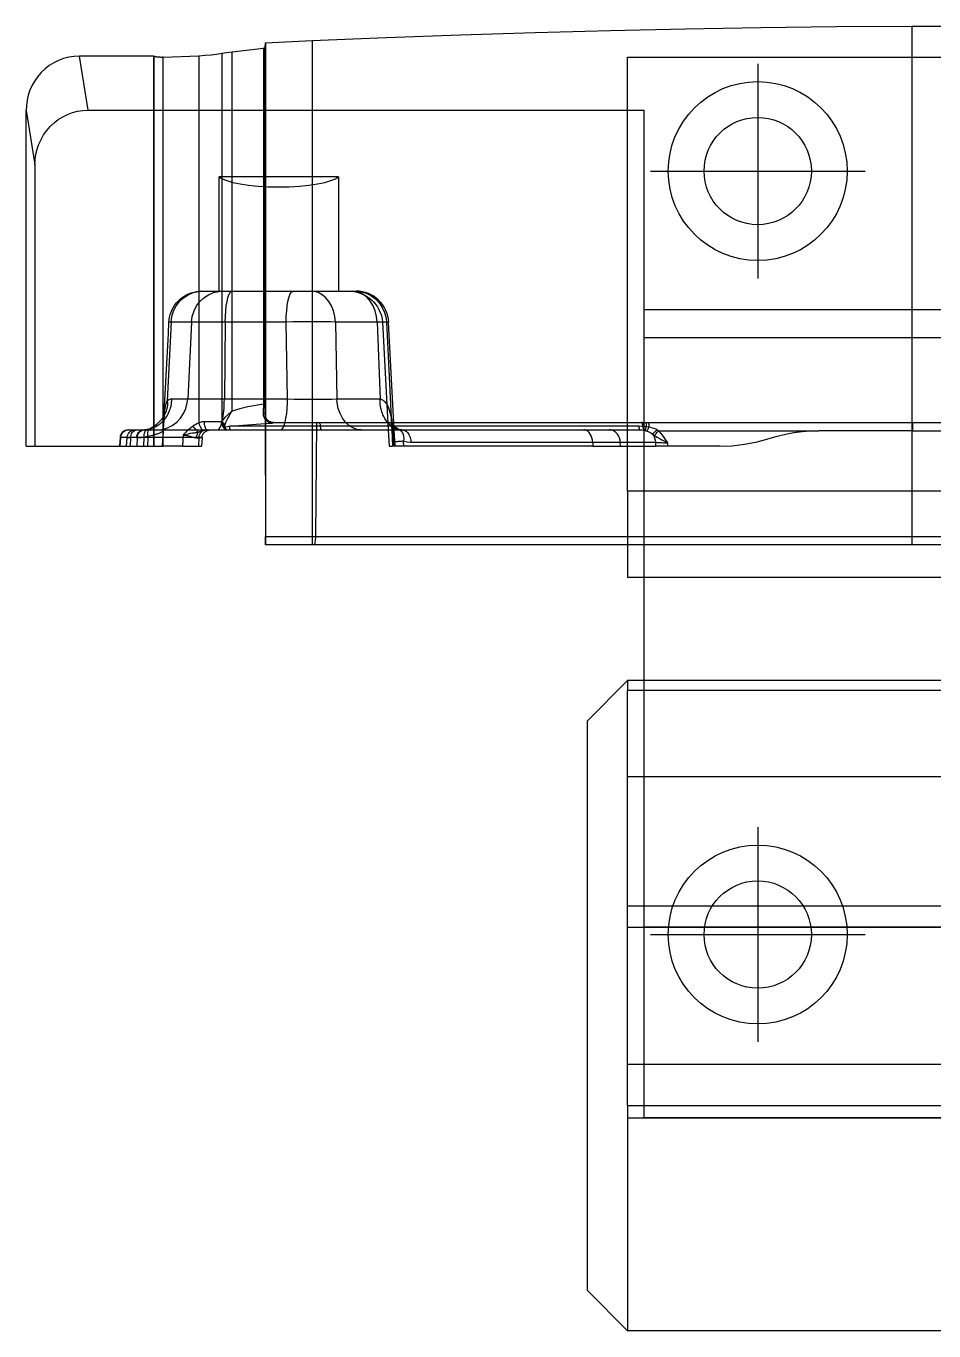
# Model space of a CAD drawing. Header units: millimetres. Extents: x 632 to 3922, y 1402 to 2001.
# Drawn here: x 3139.19 to 3167.1, y 1785.53 to 1825.65 of the extents above; entities that cross this region are included whole.
import ezdxf
from ezdxf.lldxf.tags import DXFTag

# ---------------------------------------------------------------- set-up
doc = ezdxf.new("R2010")
doc.units = ezdxf.units.MM
for name, color, linetype in [('7', 7, 'Continuous'), ('8', 8, 'Continuous'), ('CE', 1, 'CENTER'), ('H1', 2, 'HIDDEN')]:
    doc.layers.add(name, color=color, linetype=linetype)
tags = doc.linetypes.add('CENTER', pattern=[2, 1.25, -0.25, 0.25, -0.25]).pattern_tags.tags
tags[10:11] = [DXFTag(74, 4), DXFTag(75, 0), DXFTag(340, '0'), DXFTag(46, 1.0), DXFTag(50, 0.0), DXFTag(44, 0.0), DXFTag(45, 0.0)]
tags[8:9] = [DXFTag(74, 4), DXFTag(75, 0), DXFTag(340, '0'), DXFTag(46, 1.0), DXFTag(50, 0.0), DXFTag(44, 0.0), DXFTag(45, 0.0)]
tags[6:7] = [DXFTag(74, 4), DXFTag(75, 0), DXFTag(340, '0'), DXFTag(46, 1.0), DXFTag(50, 0.0), DXFTag(44, 0.0), DXFTag(45, 0.0)]
tags[4:5] = [DXFTag(74, 4), DXFTag(75, 0), DXFTag(340, '0'), DXFTag(46, 1.0), DXFTag(50, 0.0), DXFTag(44, 0.0), DXFTag(45, 0.0)]
tags = doc.linetypes.add('HIDDEN', pattern=[0.375, 0.25, -0.125]).pattern_tags.tags
tags[6:7] = [DXFTag(74, 4), DXFTag(75, 0), DXFTag(340, '0'), DXFTag(46, 1.0), DXFTag(50, 0.0), DXFTag(44, 0.0), DXFTag(45, 0.0)]
tags[4:5] = [DXFTag(74, 4), DXFTag(75, 0), DXFTag(340, '0'), DXFTag(46, 1.0), DXFTag(50, 0.0), DXFTag(44, 0.0), DXFTag(45, 0.0)]

msp = doc.modelspace()

# ---------------------------------------------------------------- linework, layer by layer
at = {"layer": '7'}
for p, q in [((3146.54, 1824.99), (3146.552, 1825.139)), ((3146.552, 1825.139), (3147.984, 1825.204)), ((3146.552, 1825.139), (3146.552, 1809.696)), ((3143.104, 1824.729), (3140.824, 1824.729)), ((3143.104, 1824.729), (3143.104, 1812.734)), ((3143.104, 1824.729), (3143.11, 1824.725)), ((3143.398, 1824.691), (3144.5, 1824.741)), ((3145.52, 1824.865), (3146.486, 1824.972)), ((3139.185, 1812.734), (3139.185, 1823.054)), ((3146.539, 1813.712), (3146.543, 1809.96)), ((3144.75, 1813.236), (3145.362, 1813.236)), ((3145.481, 1813.236), (3146.54, 1813.236)), ((3139.185, 1812.734), (3143.104, 1812.734)), ((3143.11, 1812.734), (3143.398, 1812.734)), ((3143.997, 1812.734), (3143.398, 1812.734)), ((3143.997, 1812.734), (3144.582, 1812.734)), ((3144.596, 1812.996), (3144.582, 1812.734)), ((3146.547, 1809.696), (3146.552, 1809.696)), ((3147.984, 1809.696), (3146.552, 1809.696)), ((3166.427, 1809.696), (3147.984, 1809.696)), ((3157.685, 1809.696), (3157.685, 1808.696)), ((3158.185, 1809.696), (3158.185, 1805.219)), ((3188.129, 1809.696), (3166.427, 1809.696)), ((3158.185, 1808.696), (3157.685, 1808.696)), ((3157.685, 1805.53), (3156.435, 1804.28)), ((3158.185, 1805.53), (3157.685, 1805.53)), ((3157.685, 1805.53), (3157.685, 1805.219)), ((3157.685, 1793.718), (3157.685, 1805.219)), ((3158.185, 1805.219), (3157.685, 1805.219)), ((3184.185, 1805.219), (3158.185, 1805.219)), ((3156.435, 1804.28), (3156.435, 1786.78)), ((3184.685, 1793.718), (3157.685, 1793.718)), ((3157.685, 1792.464), (3157.685, 1793.718)), ((3158.185, 1793.718), (3158.185, 1792.464)), ((3157.685, 1792.464), (3184.685, 1792.464)), ((3157.685, 1792.464), (3157.685, 1785.53)), ((3156.435, 1786.78), (3157.685, 1785.53)), ((3184.685, 1785.53), (3157.685, 1785.53))]:
    msp.add_line(p, q, dxfattribs=at)
for points in [[(3147.984, 1825.204, 0), (3150.261, 1825.301, 0), (3152.548, 1825.386, 0), (3154.845, 1825.459, 0), (3157.151, 1825.521, 0), (3159.463, 1825.571, 0), (3161.781, 1825.609, 0), (3164.103, 1825.635, 0), (3166.427, 1825.65, 0)], [(3166.427, 1825.65, 0), (3169.158, 1825.651, 0), (3171.889, 1825.637, 0), (3174.617, 1825.607, 0), (3177.339, 1825.561, 0), (3180.053, 1825.499, 0), (3182.758, 1825.421, 0), (3185.451, 1825.328, 0), (3188.129, 1825.218, 0)], [(3140.824, 1824.729, 0), (3140.661, 1824.72, 0), (3140.498, 1824.695, 0), (3140.34, 1824.654, 0), (3140.186, 1824.597, 0), (3140.039, 1824.525, 0), (3139.9, 1824.438, 0), (3139.771, 1824.338, 0), (3139.652, 1824.226, 0), (3139.546, 1824.103, 0), (3139.452, 1823.971, 0), (3139.371, 1823.83, 0), (3139.305, 1823.683, 0), (3139.253, 1823.53, 0), (3139.215, 1823.374, 0), (3139.193, 1823.214, 0), (3139.185, 1823.054, 0)], [(3143.398, 1824.691, 0), (3143.375, 1824.691, 0), (3143.353, 1824.69, 0), (3143.33, 1824.69, 0), (3143.307, 1824.691, 0), (3143.285, 1824.692, 0), (3143.263, 1824.693, 0), (3143.242, 1824.695, 0), (3143.222, 1824.697, 0), (3143.203, 1824.7, 0), (3143.185, 1824.702, 0), (3143.169, 1824.706, 0), (3143.154, 1824.709, 0), (3143.14, 1824.713, 0), (3143.128, 1824.717, 0), (3143.118, 1824.721, 0), (3143.11, 1824.725, 0)], [(3144.5, 1824.741, 0), (3144.693, 1824.753, 0), (3144.876, 1824.77, 0), (3145.046, 1824.791, 0), (3145.201, 1824.818, 0)], [(3145.201, 1824.818, 0), (3145.353, 1824.843, 0), (3145.52, 1824.865, 0)], [(3146.54, 1824.99, 0), (3146.539, 1824.987, 0), (3146.536, 1824.985, 0), (3146.531, 1824.982, 0), (3146.525, 1824.979, 0), (3146.517, 1824.977, 0), (3146.508, 1824.975, 0), (3146.497, 1824.973, 0), (3146.486, 1824.972, 0)], [(3146.539, 1813.691, 0), (3146.538, 1813.712, 0)], [(3144.596, 1812.998, 0), (3144.598, 1813.018, 0), (3144.602, 1813.039, 0), (3144.607, 1813.059, 0), (3144.614, 1813.078, 0), (3144.623, 1813.097, 0), (3144.633, 1813.114, 0), (3144.645, 1813.131, 0), (3144.658, 1813.147, 0), (3144.673, 1813.163, 0), (3144.689, 1813.177, 0), (3144.706, 1813.189, 0), (3144.724, 1813.201, 0), (3144.743, 1813.211, 0), (3144.763, 1813.219, 0), (3144.784, 1813.226, 0), (3144.805, 1813.231, 0), (3144.828, 1813.234, 0), (3144.851, 1813.236, 0), (3144.854, 1813.236, 0)], [(3145.306, 1813.329, 0), (3145.297, 1813.325, 0), (3145.289, 1813.321, 0), (3145.281, 1813.318, 0), (3145.274, 1813.315, 0), (3145.266, 1813.313, 0), (3145.258, 1813.311, 0), (3145.256, 1813.311, 0)], [(3145.306, 1813.329, 0), (3145.307, 1813.33, 0), (3145.308, 1813.33, 0), (3145.31, 1813.331, 0), (3145.312, 1813.332, 0), (3145.315, 1813.332, 0), (3145.317, 1813.333, 0)], [(3145.317, 1813.333, 0), (3145.437, 1813.349, 0)], [(3145.362, 1813.236, 0), (3145.433, 1813.236, 0), (3145.481, 1813.236, 0)], [(3144.596, 1812.998, 0), (3144.596, 1812.996, 0)], [(3146.547, 1809.696, 0), (3146.547, 1809.698, 0), (3146.546, 1809.701, 0), (3146.546, 1809.707, 0), (3146.545, 1809.716, 0), (3146.545, 1809.727, 0), (3146.545, 1809.74, 0), (3146.544, 1809.755, 0), (3146.544, 1809.772, 0), (3146.544, 1809.791, 0), (3146.543, 1809.812, 0), (3146.543, 1809.834, 0), (3146.543, 1809.858, 0), (3146.543, 1809.883, 0), (3146.543, 1809.908, 0), (3146.543, 1809.934, 0), (3146.543, 1809.96, 0)]]:
    msp.add_polyline3d(points, dxfattribs=at)
msp.add_circle((3161.685, 1797.718), 1.65, dxfattribs=at)
at = {"layer": '8'}
for p, q in [((3166.427, 1825.65), (3166.427, 1809.696)), ((3147.984, 1825.204), (3147.984, 1809.696)), ((3143.11, 1824.725), (3143.11, 1812.734)), ((3144.5, 1824.741), (3144.5, 1813.448)), ((3145.201, 1824.818), (3145.201, 1813.506)), ((3145.52, 1813.813), (3145.52, 1824.865)), ((3146.486, 1824.972), (3146.486, 1814.029)), ((3146.54, 1814.029), (3146.54, 1824.99)), ((3143.398, 1812.734), (3143.398, 1824.691)), ((3146.486, 1814.029), (3146.54, 1814.029)), ((3145.188, 1813.487), (3144.669, 1813.487)), ((3146.539, 1813.712), (3146.538, 1813.712)), ((3146.539, 1813.349), (3145.437, 1813.349)), ((3144.014, 1813.073), (3143.997, 1812.734))]:
    msp.add_line(p, q, dxfattribs=at)
for points in [[(3146.486, 1814.029, 0), (3146, 1813.943, 0), (3145.759, 1813.885, 0), (3145.52, 1813.813, 0)], [(3146.486, 1814.029, 0), (3146.485, 1813.994, 0), (3146.484, 1813.96, 0), (3146.483, 1813.926, 0), (3146.481, 1813.873, 0), (3146.479, 1813.822, 0), (3146.477, 1813.787, 0), (3146.475, 1813.753, 0)], [(3146.538, 1813.712, 0), (3146.539, 1813.752, 0), (3146.539, 1813.792, 0), (3146.539, 1813.849, 0), (3146.539, 1813.907, 0), (3146.54, 1813.947, 0), (3146.54, 1813.988, 0), (3146.54, 1814.029, 0)], [(3144.669, 1813.487, 0), (3144.647, 1813.486, 0), (3144.624, 1813.484, 0), (3144.602, 1813.48, 0), (3144.568, 1813.472, 0), (3144.534, 1813.462, 0), (3144.51, 1813.453, 0), (3144.5, 1813.448, 0)], [(3144.75, 1813.236, 0), (3144.736, 1813.239, 0), (3144.722, 1813.251, 0), (3144.709, 1813.269, 0), (3144.698, 1813.294, 0), (3144.688, 1813.325, 0), (3144.68, 1813.361, 0), (3144.674, 1813.401, 0), (3144.671, 1813.443, 0), (3144.669, 1813.487, 0)], [(3145.201, 1813.506, 0), (3145.188, 1813.487, 0)], [(3145.288, 1813.359, 0), (3145.274, 1813.372, 0), (3145.261, 1813.386, 0), (3145.248, 1813.4, 0), (3145.235, 1813.415, 0), (3145.223, 1813.432, 0), (3145.211, 1813.449, 0), (3145.199, 1813.467, 0), (3145.189, 1813.485, 0), (3145.188, 1813.487, 0)], [(3145.188, 1813.487, 0), (3145.188, 1813.484, 0), (3145.191, 1813.463, 0), (3145.196, 1813.442, 0), (3145.201, 1813.421, 0), (3145.208, 1813.401, 0), (3145.214, 1813.383, 0), (3145.222, 1813.366, 0), (3145.23, 1813.349, 0), (3145.24, 1813.334, 0)], [(3145.52, 1813.813, 0), (3145.516, 1813.81, 0), (3145.501, 1813.797, 0), (3145.436, 1813.741, 0), (3145.407, 1813.715, 0), (3145.3, 1813.612, 0), (3145.201, 1813.506, 0)], [(3145.201, 1813.506, 0), (3145.226, 1813.475, 0), (3145.256, 1813.446, 0), (3145.289, 1813.418, 0), (3145.307, 1813.405, 0)], [(3145.307, 1813.405, 0), (3145.342, 1813.489, 0), (3145.382, 1813.574, 0), (3145.427, 1813.658, 0), (3145.458, 1813.714, 0), (3145.489, 1813.765, 0), (3145.505, 1813.789, 0), (3145.517, 1813.809, 0), (3145.52, 1813.813, 0)], [(3146.475, 1813.753, 0), (3146.491, 1813.75, 0), (3146.505, 1813.745, 0), (3146.517, 1813.739, 0), (3146.526, 1813.733, 0), (3146.533, 1813.726, 0), (3146.537, 1813.718, 0), (3146.538, 1813.712, 0)], [(3146.475, 1813.753, 0), (3146.475, 1813.734, 0), (3146.476, 1813.715, 0), (3146.478, 1813.696, 0), (3146.481, 1813.677, 0), (3146.486, 1813.658, 0), (3146.492, 1813.64, 0), (3146.5, 1813.623, 0), (3146.508, 1813.606, 0), (3146.517, 1813.59, 0), (3146.528, 1813.574, 0), (3146.539, 1813.56, 0)], [(3144.318, 1813.345, 0), (3144.316, 1813.343, 0), (3144.292, 1813.325, 0), (3144.191, 1813.252, 0), (3144.142, 1813.212, 0), (3144.096, 1813.17, 0), (3144.053, 1813.123, 0), (3144.034, 1813.1, 0), (3144.016, 1813.075, 0), (3144.014, 1813.073, 0)], [(3144.014, 1813.073, 0), (3144.017, 1813.074, 0), (3144.067, 1813.09, 0), (3144.119, 1813.105, 0), (3144.179, 1813.119, 0), (3144.241, 1813.131, 0), (3144.302, 1813.141, 0), (3144.363, 1813.149, 0), (3144.394, 1813.153, 0), (3144.424, 1813.157, 0), (3144.454, 1813.161, 0), (3144.482, 1813.165, 0)], [(3144.5, 1813.448, 0), (3144.452, 1813.428, 0), (3144.406, 1813.403, 0), (3144.362, 1813.376, 0), (3144.318, 1813.345, 0)], [(3144.318, 1813.345, 0), (3144.345, 1813.31, 0), (3144.372, 1813.276, 0), (3144.4, 1813.245, 0), (3144.426, 1813.216, 0), (3144.451, 1813.192, 0), (3144.473, 1813.172, 0), (3144.482, 1813.165, 0)], [(3144.433, 1812.995, 0), (3144.437, 1813.038, 0), (3144.445, 1813.08, 0), (3144.458, 1813.119, 0), (3144.475, 1813.154, 0), (3144.482, 1813.165, 0)], [(3144.482, 1813.165, 0), (3144.556, 1813.193, 0), (3144.628, 1813.216, 0)], [(3144.628, 1813.216, 0), (3144.615, 1813.227, 0), (3144.6, 1813.244, 0), (3144.584, 1813.268, 0), (3144.568, 1813.297, 0), (3144.55, 1813.33, 0), (3144.533, 1813.367, 0), (3144.516, 1813.407, 0), (3144.5, 1813.448, 0), (3144.5, 1813.448, 0)], [(3144.628, 1813.216, 0), (3144.636, 1813.219, 0), (3144.663, 1813.225, 0), (3144.691, 1813.231, 0), (3144.711, 1813.233, 0), (3144.73, 1813.235, 0), (3144.75, 1813.236, 0)], [(3145.288, 1813.359, 0), (3145.269, 1813.348, 0), (3145.251, 1813.338, 0), (3145.24, 1813.334, 0)], [(3145.24, 1813.334, 0), (3145.247, 1813.322, 0), (3145.256, 1813.311, 0)], [(3145.256, 1813.311, 0), (3145.262, 1813.301, 0), (3145.269, 1813.291, 0), (3145.276, 1813.282, 0), (3145.284, 1813.274, 0), (3145.29, 1813.268, 0), (3145.296, 1813.262, 0), (3145.302, 1813.257, 0), (3145.309, 1813.252, 0), (3145.317, 1813.247, 0), (3145.326, 1813.243, 0), (3145.334, 1813.24, 0), (3145.343, 1813.238, 0), (3145.352, 1813.236, 0), (3145.36, 1813.236, 0), (3145.362, 1813.236, 0)], [(3145.288, 1813.359, 0), (3145.307, 1813.405, 0)], [(3145.317, 1813.333, 0), (3145.316, 1813.333, 0), (3145.308, 1813.339, 0), (3145.301, 1813.345, 0), (3145.294, 1813.352, 0), (3145.288, 1813.359, 0)], [(3145.362, 1813.236, 0), (3145.361, 1813.236, 0), (3145.356, 1813.236, 0), (3145.351, 1813.239, 0), (3145.346, 1813.242, 0), (3145.341, 1813.247, 0), (3145.336, 1813.252, 0), (3145.332, 1813.259, 0), (3145.327, 1813.266, 0), (3145.323, 1813.274, 0), (3145.319, 1813.285, 0), (3145.314, 1813.299, 0), (3145.31, 1813.313, 0), (3145.306, 1813.329, 0)], [(3145.437, 1813.349, 0), (3146.539, 1813.43, 0)], [(3145.481, 1813.236, 0), (3145.472, 1813.239, 0), (3145.463, 1813.251, 0), (3145.455, 1813.269, 0), (3145.448, 1813.294, 0), (3145.441, 1813.325, 0), (3145.437, 1813.349, 0)], [(3144.014, 1813.073, 0), (3144.04, 1813.073, 0), (3144.066, 1813.071, 0), (3144.092, 1813.068, 0), (3144.118, 1813.064, 0), (3144.144, 1813.06, 0), (3144.181, 1813.051, 0), (3144.217, 1813.041, 0), (3144.252, 1813.031, 0), (3144.287, 1813.021, 0), (3144.317, 1813.013, 0), (3144.347, 1813.006, 0), (3144.375, 1813, 0), (3144.403, 1812.996, 0), (3144.419, 1812.995, 0), (3144.433, 1812.995, 0)], [(3144.433, 1812.995, 0), (3144.46, 1812.995, 0), (3144.484, 1812.996, 0), (3144.507, 1812.996, 0), (3144.528, 1812.997, 0), (3144.549, 1812.997, 0), (3144.567, 1812.997, 0), (3144.583, 1812.998, 0), (3144.596, 1812.998, 0)]]:
    msp.add_polyline3d(points, dxfattribs=at)
at = {"layer": 'CE'}
for p, q in [((3161.685, 1824.494), (3161.685, 1817.894)), ((3158.385, 1821.194), (3164.985, 1821.194)), ((3161.685, 1801.018), (3161.685, 1794.418)), ((3158.385, 1797.718), (3164.985, 1797.718))]:
    msp.add_line(p, q, dxfattribs=at)
at = {"layer": 'H1'}
for p, q in [((3141.097, 1823.066), (3140.824, 1824.729)), ((3157.685, 1812.734), (3157.685, 1824.694)), ((3157.685, 1824.694), (3184.685, 1824.694)), ((3139.185, 1823.054), (3139.458, 1821.392)), ((3141.097, 1823.066), (3158.185, 1823.066)), ((3158.185, 1823.066), (3158.185, 1816.932)), ((3139.458, 1821.392), (3139.458, 1812.734)), ((3145.124, 1817.503), (3145.124, 1821.021)), ((3148.79, 1821.021), (3145.124, 1821.021)), ((3148.79, 1821.021), (3148.79, 1817.503)), ((3144.582, 1817.503), (3144.601, 1817.503)), ((3144.601, 1817.503), (3145.227, 1817.503)), ((3145.227, 1817.503), (3145.518, 1817.503)), ((3145.518, 1817.503), (3147.391, 1817.503)), ((3147.951, 1817.503), (3149.232, 1817.503)), ((3149.232, 1817.503), (3149.333, 1817.503)), ((3158.185, 1816.932), (3184.185, 1816.932)), ((3158.185, 1816.932), (3158.185, 1816.08)), ((3143.647, 1816.551), (3143.526, 1814.127)), ((3143.647, 1816.551), (3143.579, 1816.551)), ((3144.274, 1816.551), (3143.647, 1816.551)), ((3144.274, 1816.551), (3144.156, 1814.187)), ((3145.31, 1816.551), (3144.274, 1816.551)), ((3145.31, 1816.551), (3145.284, 1814.187)), ((3147.182, 1816.551), (3145.31, 1816.551)), ((3147.227, 1814.187), (3147.182, 1816.551)), ((3148.696, 1816.551), (3148.74, 1814.187)), ((3149.977, 1816.551), (3148.696, 1816.551)), ((3150.335, 1816.551), (3149.977, 1816.551)), ((3149.977, 1816.551), (3150.069, 1814.187)), ((3150.141, 1816.551), (3150.324, 1813.236)), ((3150.267, 1816.551), (3150.414, 1813.609)), ((3150.509, 1813.236), (3150.335, 1816.551)), ((3158.185, 1816.08), (3184.185, 1816.08)), ((3158.185, 1816.08), (3158.185, 1812.734)), ((3143.666, 1814.187), (3144.156, 1814.187)), ((3144.156, 1814.187), (3145.284, 1814.187)), ((3145.284, 1814.187), (3147.227, 1814.187)), ((3148.74, 1814.187), (3150.069, 1814.187)), ((3150.414, 1813.609), (3150.427, 1813.341)), ((3142.33, 1813.236), (3142.538, 1813.236)), ((3142.592, 1813.236), (3144.697, 1813.236)), ((3148.237, 1813.349), (3146.539, 1813.349)), ((3146.54, 1813.236), (3148.28, 1813.236)), ((3146.786, 1813.461), (3146.791, 1813.461)), ((3146.791, 1813.461), (3148.13, 1813.461)), ((3148.092, 1809.96), (3148.13, 1813.461)), ((3148.13, 1813.461), (3166.439, 1813.461)), ((3158.03, 1813.349), (3148.237, 1813.349)), ((3148.28, 1813.236), (3158.052, 1813.236)), ((3150.324, 1813.236), (3150.352, 1812.734)), ((3150.427, 1813.341), (3150.432, 1813.236)), ((3150.432, 1813.236), (3150.457, 1812.734)), ((3150.535, 1812.734), (3150.509, 1813.236)), ((3158.645, 1813.21), (3163.566, 1813.21)), ((3166.448, 1813.21), (3163.566, 1813.21)), ((3166.435, 1809.96), (3166.439, 1813.461)), ((3166.439, 1813.461), (3193.979, 1813.461)), ((3166.448, 1813.21), (3194.552, 1813.21)), ((3142.076, 1812.998), (3142.062, 1812.734)), ((3142.084, 1812.998), (3142.069, 1812.734)), ((3142.082, 1812.734), (3142.096, 1812.998)), ((3142.291, 1812.998), (3142.084, 1812.998)), ((3142.278, 1812.734), (3142.291, 1812.998)), ((3142.291, 1812.998), (3142.399, 1812.998)), ((3142.399, 1812.998), (3142.386, 1812.734)), ((3144.504, 1812.998), (3142.399, 1812.998)), ((3142.603, 1812.998), (3142.592, 1812.734)), ((3142.805, 1812.734), (3142.818, 1813.012)), ((3150.352, 1812.734), (3150.457, 1812.734)), ((3156.615, 1812.734), (3150.803, 1812.734)), ((3151.019, 1812.855), (3156.61, 1812.855)), ((3156.61, 1812.855), (3156.615, 1812.734)), ((3157.464, 1812.734), (3157.459, 1812.855)), ((3157.459, 1812.855), (3158.538, 1812.855)), ((3157.464, 1812.734), (3158.546, 1812.734)), ((3157.685, 1811.353), (3157.685, 1812.734)), ((3158.185, 1812.734), (3158.185, 1809.696)), ((3160.515, 1812.734), (3158.925, 1812.734)), ((3158.185, 1811.353), (3157.685, 1811.353)), ((3157.685, 1811.353), (3157.685, 1809.696)), ((3184.185, 1811.353), (3158.185, 1811.353)), ((3146.543, 1809.96), (3148.092, 1809.96)), ((3148.092, 1809.96), (3166.435, 1809.96)), ((3166.435, 1809.96), (3193.862, 1809.96)), ((3184.185, 1808.696), (3158.185, 1808.696)), ((3184.185, 1805.53), (3158.185, 1805.53)), ((3158.185, 1805.219), (3158.185, 1793.718)), ((3158.185, 1802.562), (3157.685, 1802.562)), ((3184.185, 1802.562), (3158.185, 1802.562)), ((3157.685, 1798.598), (3158.185, 1798.598)), ((3158.185, 1798.598), (3160.29, 1798.598)), ((3160.29, 1798.598), (3163.081, 1798.598)), ((3163.081, 1798.598), (3179.29, 1798.598)), ((3157.685, 1797.946), (3158.185, 1797.946)), ((3158.185, 1797.946), (3160.051, 1797.946)), ((3184.185, 1797.946), (3158.185, 1797.946)), ((3160.051, 1797.946), (3163.319, 1797.946)), ((3163.319, 1797.946), (3179.051, 1797.946)), ((3158.185, 1792.464), (3158.185, 1792.077)), ((3157.685, 1792.077), (3184.685, 1792.077)), ((3184.185, 1792.077), (3158.185, 1792.077))]:
    msp.add_line(p, q, dxfattribs=at)
for points in [[(3139.458, 1821.392, 0), (3139.466, 1821.552, 0), (3139.488, 1821.711, 0), (3139.526, 1821.868, 0), (3139.578, 1822.02, 0), (3139.644, 1822.168, 0), (3139.725, 1822.308, 0), (3139.819, 1822.441, 0), (3139.925, 1822.564, 0), (3140.044, 1822.676, 0), (3140.173, 1822.776, 0), (3140.312, 1822.862, 0), (3140.459, 1822.934, 0), (3140.613, 1822.992, 0), (3140.771, 1823.033, 0), (3140.934, 1823.058, 0), (3141.097, 1823.066, 0)], [(3145.124, 1821.021, 0), (3145.215, 1820.958, 0), (3145.354, 1820.899, 0), (3145.54, 1820.845, 0), (3145.767, 1820.798, 0), (3146.03, 1820.759, 0), (3146.322, 1820.731, 0), (3146.634, 1820.713, 0), (3146.957, 1820.707, 0), (3147.28, 1820.713, 0), (3147.592, 1820.731, 0), (3147.884, 1820.759, 0), (3148.147, 1820.798, 0), (3148.374, 1820.845, 0), (3148.56, 1820.899, 0), (3148.699, 1820.958, 0), (3148.79, 1821.021, 0)], [(3143.579, 1816.551, 0), (3143.586, 1816.625, 0), (3143.598, 1816.699, 0), (3143.618, 1816.78, 0), (3143.645, 1816.859, 0), (3143.679, 1816.938, 0), (3143.72, 1817.013, 0), (3143.764, 1817.081, 0), (3143.813, 1817.145, 0), (3143.869, 1817.206, 0), (3143.93, 1817.262, 0), (3143.988, 1817.308, 0), (3144.049, 1817.35, 0), (3144.115, 1817.388, 0), (3144.184, 1817.42, 0), (3144.262, 1817.45, 0), (3144.342, 1817.473, 0), (3144.426, 1817.49, 0), (3144.512, 1817.5, 0), (3144.582, 1817.503, 0)], [(3143.647, 1816.551, 0), (3143.67, 1816.724, 0), (3143.722, 1816.891, 0), (3143.8, 1817.045, 0), (3143.902, 1817.183, 0), (3144.026, 1817.3, 0), (3144.167, 1817.393, 0), (3144.321, 1817.459, 0), (3144.484, 1817.495, 0), (3144.601, 1817.503, 0)], [(3144.274, 1816.551, 0), (3144.297, 1816.724, 0), (3144.349, 1816.891, 0), (3144.427, 1817.045, 0), (3144.529, 1817.183, 0), (3144.653, 1817.3, 0), (3144.794, 1817.393, 0), (3144.948, 1817.459, 0), (3145.111, 1817.495, 0), (3145.227, 1817.503, 0)], [(3145.31, 1816.551, 0), (3145.315, 1816.724, 0), (3145.326, 1816.891, 0), (3145.343, 1817.045, 0), (3145.365, 1817.183, 0), (3145.393, 1817.3, 0), (3145.423, 1817.393, 0), (3145.457, 1817.459, 0), (3145.493, 1817.495, 0), (3145.518, 1817.503, 0)], [(3147.182, 1816.551, 0), (3147.187, 1816.724, 0), (3147.199, 1816.891, 0), (3147.216, 1817.045, 0), (3147.238, 1817.183, 0), (3147.265, 1817.3, 0), (3147.296, 1817.393, 0), (3147.33, 1817.459, 0), (3147.365, 1817.495, 0), (3147.391, 1817.503, 0)], [(3147.391, 1817.503, 0), (3147.467, 1817.503, 0), (3147.544, 1817.503, 0), (3147.621, 1817.503, 0), (3147.695, 1817.503, 0), (3147.767, 1817.503, 0), (3147.834, 1817.503, 0), (3147.896, 1817.503, 0), (3147.951, 1817.503, 0)], [(3148.696, 1816.551, 0), (3148.678, 1816.724, 0), (3148.638, 1816.891, 0), (3148.577, 1817.045, 0), (3148.497, 1817.183, 0), (3148.4, 1817.3, 0), (3148.29, 1817.393, 0), (3148.169, 1817.459, 0), (3148.042, 1817.495, 0), (3147.951, 1817.503, 0)], [(3149.087, 1817.503, 0), (3149.182, 1817.498, 0), (3149.277, 1817.486, 0), (3149.371, 1817.466, 0), (3149.462, 1817.437, 0), (3149.551, 1817.4, 0), (3149.637, 1817.356, 0), (3149.719, 1817.303, 0), (3149.795, 1817.243, 0), (3149.867, 1817.176, 0), (3149.931, 1817.101, 0), (3149.989, 1817.021, 0), (3150.038, 1816.935, 0), (3150.078, 1816.844, 0), (3150.11, 1816.749, 0), (3150.131, 1816.651, 0), (3150.141, 1816.551, 0)], [(3149.977, 1816.551, 0), (3149.959, 1816.724, 0), (3149.919, 1816.891, 0), (3149.858, 1817.045, 0), (3149.778, 1817.183, 0), (3149.681, 1817.3, 0), (3149.571, 1817.393, 0), (3149.45, 1817.459, 0), (3149.323, 1817.495, 0), (3149.232, 1817.503, 0)], [(3149.313, 1817.503, 0), (3149.479, 1817.487, 0), (3149.64, 1817.442, 0), (3149.791, 1817.368, 0), (3149.927, 1817.268, 0), (3150.045, 1817.144, 0), (3150.14, 1817.001, 0), (3150.211, 1816.842, 0), (3150.254, 1816.673, 0), (3150.267, 1816.551, 0)], [(3143.398, 1813.091, 0), (3143.405, 1813.222, 0), (3143.561, 1816.199, 0), (3143.579, 1816.551, 0)], [(3148.696, 1816.551, 0), (3148.547, 1816.555, 0), (3148.38, 1816.557, 0), (3148.198, 1816.559, 0), (3148.005, 1816.559, 0), (3147.803, 1816.559, 0), (3147.597, 1816.557, 0), (3147.388, 1816.555, 0), (3147.182, 1816.551, 0)], [(3143.007, 1813.269, 0), (3143.06, 1813.286, 0), (3143.117, 1813.31, 0), (3143.177, 1813.34, 0), (3143.24, 1813.377, 0), (3143.266, 1813.395, 0), (3143.296, 1813.417, 0), (3143.328, 1813.443, 0), (3143.362, 1813.474, 0), (3143.4, 1813.511, 0), (3143.439, 1813.555, 0), (3143.479, 1813.606, 0), (3143.519, 1813.667, 0), (3143.552, 1813.725, 0), (3143.579, 1813.779, 0), (3143.6, 1813.828, 0), (3143.615, 1813.873, 0), (3143.627, 1813.911, 0), (3143.643, 1813.972, 0), (3143.654, 1814.03, 0), (3143.661, 1814.086, 0), (3143.665, 1814.138, 0), (3143.666, 1814.187, 0)], [(3143.203, 1813.236, 0), (3143.368, 1813.251, 0), (3143.529, 1813.296, 0), (3143.68, 1813.37, 0), (3143.816, 1813.47, 0), (3143.934, 1813.594, 0), (3144.029, 1813.738, 0), (3144.1, 1813.896, 0), (3144.143, 1814.065, 0), (3144.156, 1814.187, 0)], [(3143.526, 1814.127, 0), (3143.53, 1814.061, 0), (3143.529, 1813.996, 0), (3143.521, 1813.931, 0), (3143.507, 1813.866, 0), (3143.488, 1813.803, 0), (3143.463, 1813.742, 0), (3143.433, 1813.682, 0), (3143.397, 1813.624, 0), (3143.391, 1813.615, 0)], [(3143.435, 1813.631, 0), (3143.437, 1813.653, 0), (3143.446, 1813.741, 0), (3143.454, 1813.818, 0), (3143.464, 1813.889, 0), (3143.475, 1813.954, 0), (3143.484, 1813.995, 0), (3143.493, 1814.032, 0), (3143.503, 1814.067, 0), (3143.514, 1814.098, 0), (3143.526, 1814.127, 0)], [(3143.526, 1814.127, 0), (3143.576, 1814.173, 0), (3143.626, 1814.192, 0), (3143.666, 1814.187, 0)], [(3145.075, 1813.236, 0), (3145.112, 1813.251, 0), (3145.147, 1813.296, 0), (3145.18, 1813.37, 0), (3145.21, 1813.47, 0), (3145.235, 1813.594, 0), (3145.256, 1813.738, 0), (3145.272, 1813.896, 0), (3145.281, 1814.065, 0), (3145.284, 1814.187, 0)], [(3147.018, 1813.236, 0), (3147.054, 1813.251, 0), (3147.09, 1813.296, 0), (3147.123, 1813.37, 0), (3147.152, 1813.47, 0), (3147.178, 1813.594, 0), (3147.199, 1813.738, 0), (3147.214, 1813.896, 0), (3147.224, 1814.065, 0), (3147.227, 1814.187, 0)], [(3147.227, 1814.187, 0), (3147.433, 1814.184, 0), (3147.641, 1814.181, 0), (3147.848, 1814.179, 0), (3148.05, 1814.179, 0), (3148.243, 1814.179, 0), (3148.425, 1814.181, 0), (3148.591, 1814.184, 0), (3148.74, 1814.187, 0)], [(3149.485, 1813.236, 0), (3149.356, 1813.251, 0), (3149.23, 1813.296, 0), (3149.112, 1813.37, 0), (3149.006, 1813.47, 0), (3148.914, 1813.594, 0), (3148.839, 1813.738, 0), (3148.784, 1813.896, 0), (3148.751, 1814.065, 0), (3148.74, 1814.187, 0)], [(3150.069, 1814.183, 0), (3150.095, 1814.177, 0), (3150.12, 1814.168, 0), (3150.144, 1814.157, 0), (3150.167, 1814.142, 0), (3150.19, 1814.125, 0), (3150.216, 1814.099, 0), (3150.242, 1814.069, 0), (3150.266, 1814.035, 0), (3150.289, 1813.996, 0), (3150.317, 1813.94, 0), (3150.342, 1813.879, 0), (3150.365, 1813.812, 0), (3150.385, 1813.739, 0), (3150.404, 1813.66, 0), (3150.428, 1813.537, 0), (3150.447, 1813.407, 0), (3150.464, 1813.27, 0), (3150.477, 1813.134, 0), (3150.488, 1812.996, 0), (3150.496, 1812.855, 0)], [(3150.489, 1813.303, 0), (3150.447, 1813.329, 0), (3150.404, 1813.361, 0), (3150.383, 1813.379, 0), (3150.359, 1813.4, 0), (3150.334, 1813.426, 0), (3150.306, 1813.456, 0), (3150.276, 1813.494, 0), (3150.244, 1813.538, 0), (3150.213, 1813.59, 0), (3150.184, 1813.643, 0), (3150.161, 1813.694, 0), (3150.141, 1813.743, 0), (3150.125, 1813.789, 0), (3150.113, 1813.831, 0), (3150.103, 1813.869, 0), (3150.095, 1813.903, 0), (3150.084, 1813.964, 0), (3150.076, 1814.023, 0), (3150.071, 1814.079, 0), (3150.069, 1814.132, 0), (3150.07, 1814.181, 0)], [(3143.391, 1813.615, 0), (3143.357, 1813.568, 0), (3143.292, 1813.492, 0), (3143.218, 1813.42, 0), (3143.171, 1813.38, 0)], [(3143.429, 1813.656, 0), (3143.428, 1813.656, 0), (3143.425, 1813.656, 0), (3143.421, 1813.653, 0), (3143.417, 1813.649, 0), (3143.412, 1813.643, 0), (3143.404, 1813.633, 0), (3143.395, 1813.621, 0), (3143.385, 1813.606, 0)], [(3143.41, 1813.229, 0), (3143.413, 1813.271, 0), (3143.416, 1813.311, 0), (3143.418, 1813.35, 0), (3143.421, 1813.386, 0), (3143.424, 1813.421, 0), (3143.426, 1813.454, 0), (3143.428, 1813.485, 0), (3143.43, 1813.513, 0), (3143.432, 1813.54, 0), (3143.433, 1813.558, 0), (3143.434, 1813.575, 0), (3143.435, 1813.59, 0), (3143.436, 1813.604, 0), (3143.436, 1813.616, 0), (3143.436, 1813.626, 0), (3143.435, 1813.635, 0), (3143.435, 1813.643, 0), (3143.434, 1813.649, 0), (3143.432, 1813.653, 0), (3143.43, 1813.656, 0), (3143.429, 1813.656, 0)], [(3143.412, 1813.272, 0), (3143.417, 1813.369, 0), (3143.423, 1813.464, 0), (3143.43, 1813.559, 0), (3143.435, 1813.631, 0)], [(3146.791, 1813.461, 0), (3146.767, 1813.463, 0), (3146.743, 1813.466, 0), (3146.719, 1813.472, 0), (3146.697, 1813.48, 0), (3146.674, 1813.49, 0), (3146.653, 1813.502, 0), (3146.634, 1813.517, 0), (3146.615, 1813.533, 0), (3146.598, 1813.551, 0), (3146.583, 1813.57, 0), (3146.57, 1813.592, 0), (3146.559, 1813.614, 0), (3146.551, 1813.638, 0), (3146.544, 1813.662, 0), (3146.54, 1813.687, 0), (3146.539, 1813.712, 0)], [(3146.657, 1813.497, 0), (3146.642, 1813.507, 0), (3146.628, 1813.517, 0), (3146.615, 1813.529, 0), (3146.603, 1813.541, 0), (3146.589, 1813.559, 0), (3146.576, 1813.577, 0), (3146.564, 1813.598, 0), (3146.555, 1813.62, 0), (3146.548, 1813.641, 0), (3146.542, 1813.664, 0), (3146.539, 1813.688, 0), (3146.539, 1813.691, 0)], [(3146.539, 1813.56, 0), (3146.54, 1813.559, 0), (3146.553, 1813.545, 0), (3146.568, 1813.53, 0), (3146.585, 1813.517, 0), (3146.603, 1813.504, 0), (3146.623, 1813.492, 0)], [(3146.623, 1813.492, 0), (3146.633, 1813.497, 0), (3146.643, 1813.5, 0), (3146.651, 1813.499, 0), (3146.657, 1813.497, 0)], [(3146.623, 1813.492, 0), (3146.654, 1813.476, 0), (3146.688, 1813.462, 0), (3146.723, 1813.45, 0), (3146.758, 1813.44, 0), (3146.761, 1813.439, 0)], [(3146.657, 1813.497, 0), (3146.696, 1813.478, 0), (3146.738, 1813.466, 0), (3146.782, 1813.461, 0), (3146.786, 1813.461, 0)], [(3146.761, 1813.439, 0), (3146.759, 1813.44, 0), (3146.706, 1813.469, 0), (3146.657, 1813.497, 0)], [(3142.084, 1812.998, 0), (3142.09, 1813.041, 0), (3142.103, 1813.083, 0), (3142.123, 1813.121, 0), (3142.15, 1813.156, 0), (3142.182, 1813.185, 0), (3142.218, 1813.208, 0), (3142.258, 1813.225, 0), (3142.3, 1813.234, 0), (3142.33, 1813.236, 0)], [(3142.096, 1812.998, 0), (3142.102, 1813.041, 0), (3142.115, 1813.083, 0), (3142.135, 1813.121, 0), (3142.161, 1813.156, 0), (3142.192, 1813.185, 0), (3142.227, 1813.208, 0), (3142.266, 1813.225, 0), (3142.307, 1813.234, 0), (3142.337, 1813.236, 0)], [(3142.291, 1812.998, 0), (3142.297, 1813.041, 0), (3142.31, 1813.083, 0), (3142.331, 1813.121, 0), (3142.357, 1813.156, 0), (3142.389, 1813.185, 0), (3142.426, 1813.208, 0), (3142.466, 1813.225, 0), (3142.508, 1813.234, 0), (3142.538, 1813.236, 0)], [(3142.327, 1813.236, 0), (3142.33, 1813.236, 0)], [(3142.327, 1813.236, 0), (3142.327, 1813.236, 0)], [(3142.399, 1812.998, 0), (3142.403, 1813.041, 0), (3142.414, 1813.083, 0), (3142.43, 1813.121, 0), (3142.45, 1813.156, 0), (3142.475, 1813.185, 0), (3142.504, 1813.208, 0), (3142.535, 1813.225, 0), (3142.568, 1813.234, 0), (3142.592, 1813.236, 0)], [(3142.538, 1813.236, 0), (3142.545, 1813.236, 0), (3142.557, 1813.236, 0), (3142.573, 1813.236, 0), (3142.592, 1813.236, 0)], [(3142.583, 1812.998, 0), (3142.589, 1813.041, 0), (3142.602, 1813.083, 0), (3142.621, 1813.121, 0), (3142.647, 1813.156, 0), (3142.678, 1813.185, 0), (3142.714, 1813.208, 0), (3142.753, 1813.225, 0), (3142.794, 1813.234, 0), (3142.823, 1813.236, 0)], [(3142.603, 1812.998, 0), (3142.609, 1813.042, 0), (3142.622, 1813.083, 0), (3142.641, 1813.122, 0), (3142.667, 1813.156, 0), (3142.698, 1813.186, 0), (3142.733, 1813.209, 0), (3142.772, 1813.225, 0), (3142.813, 1813.234, 0), (3142.836, 1813.236, 0)], [(3142.818, 1813.012, 0), (3142.816, 1813.055, 0), (3142.818, 1813.096, 0), (3142.824, 1813.134, 0), (3142.834, 1813.168, 0), (3142.847, 1813.197, 0), (3142.864, 1813.22, 0), (3142.883, 1813.236, 0), (3142.905, 1813.245, 0), (3142.916, 1813.247, 0)], [(3142.836, 1813.236, 0), (3142.823, 1813.236, 0)], [(3142.916, 1813.247, 0), (3142.906, 1813.245, 0), (3142.897, 1813.244, 0), (3142.889, 1813.242, 0), (3142.881, 1813.241, 0), (3142.874, 1813.24, 0), (3142.867, 1813.239, 0), (3142.861, 1813.239, 0), (3142.853, 1813.238, 0), (3142.846, 1813.237, 0), (3142.84, 1813.236, 0), (3142.836, 1813.236, 0)], [(3142.969, 1813.259, 0), (3142.909, 1813.246, 0)], [(3143.007, 1813.269, 0), (3142.916, 1813.247, 0)], [(3142.934, 1813.039, 0), (3142.928, 1813.081, 0), (3142.926, 1813.121, 0), (3142.929, 1813.159, 0), (3142.936, 1813.192, 0), (3142.947, 1813.22, 0), (3142.957, 1813.237, 0)], [(3142.934, 1813.039, 0), (3142.981, 1813.051, 0), (3143.03, 1813.064, 0), (3143.08, 1813.077, 0), (3143.131, 1813.091, 0), (3143.151, 1813.097, 0), (3143.173, 1813.103, 0), (3143.197, 1813.11, 0), (3143.223, 1813.118, 0), (3143.249, 1813.127, 0), (3143.276, 1813.136, 0), (3143.302, 1813.147, 0), (3143.334, 1813.161, 0), (3143.358, 1813.175, 0), (3143.376, 1813.187, 0), (3143.388, 1813.198, 0), (3143.397, 1813.208, 0), (3143.407, 1813.224, 0), (3143.41, 1813.23, 0)], [(3143.065, 1813.303, 0), (3143.05, 1813.293, 0), (3142.957, 1813.237, 0)], [(3142.957, 1813.237, 0), (3142.974, 1813.255, 0), (3142.985, 1813.262, 0)], [(3142.996, 1813.266, 0), (3142.979, 1813.262, 0)], [(3143.104, 1813.329, 0), (3143.082, 1813.314, 0), (3143.034, 1813.285, 0), (3142.985, 1813.262, 0)], [(3142.985, 1813.262, 0), (3142.996, 1813.266, 0)], [(3142.996, 1813.266, 0), (3143.007, 1813.269, 0)], [(3143.171, 1813.38, 0), (3143.137, 1813.354, 0), (3143.065, 1813.303, 0)], [(3143.11, 1813.333, 0), (3143.104, 1813.329, 0)], [(3143.171, 1813.38, 0), (3143.128, 1813.346, 0), (3143.11, 1813.333, 0)], [(3143.379, 1812.734, 0), (3143.398, 1813.091, 0)], [(3143.397, 1812.947, 0), (3143.414, 1813.25, 0)], [(3143.398, 1813.007, 0), (3143.41, 1813.231, 0)], [(3143.41, 1813.231, 0), (3143.412, 1813.272, 0)], [(3144.504, 1812.998, 0), (3144.509, 1813.041, 0), (3144.52, 1813.083, 0), (3144.535, 1813.121, 0), (3144.556, 1813.156, 0), (3144.581, 1813.185, 0), (3144.61, 1813.208, 0), (3144.641, 1813.225, 0), (3144.674, 1813.234, 0), (3144.697, 1813.236, 0)], [(3144.697, 1813.236, 0), (3144.735, 1813.236, 0), (3144.769, 1813.236, 0), (3144.799, 1813.236, 0), (3144.81, 1813.236, 0)], [(3144.81, 1813.236, 0), (3144.824, 1813.236, 0), (3144.841, 1813.236, 0), (3144.854, 1813.236, 0)], [(3146.539, 1813.43, 0), (3146.761, 1813.439, 0)], [(3146.761, 1813.439, 0), (3146.767, 1813.449, 0), (3146.773, 1813.456, 0), (3146.779, 1813.46, 0), (3146.786, 1813.461, 0)], [(3148.193, 1813.461, 0), (3148.202, 1813.458, 0), (3148.211, 1813.446, 0), (3148.219, 1813.428, 0), (3148.227, 1813.403, 0), (3148.233, 1813.372, 0), (3148.237, 1813.349, 0)], [(3148.28, 1813.236, 0), (3148.271, 1813.239, 0), (3148.263, 1813.251, 0), (3148.254, 1813.269, 0), (3148.247, 1813.294, 0), (3148.24, 1813.325, 0), (3148.237, 1813.349, 0)], [(3150.405, 1813.453, 0), (3150.404, 1813.452, 0), (3150.404, 1813.45, 0), (3150.405, 1813.447, 0), (3150.406, 1813.443, 0), (3150.407, 1813.437, 0), (3150.409, 1813.43, 0), (3150.411, 1813.422, 0), (3150.413, 1813.412, 0), (3150.415, 1813.4, 0), (3150.418, 1813.388, 0), (3150.42, 1813.377, 0), (3150.423, 1813.365, 0), (3150.425, 1813.351, 0), (3150.428, 1813.336, 0), (3150.431, 1813.316, 0), (3150.435, 1813.294, 0), (3150.438, 1813.27, 0), (3150.442, 1813.244, 0), (3150.446, 1813.215, 0), (3150.45, 1813.184, 0), (3150.453, 1813.151, 0), (3150.458, 1813.109, 0), (3150.462, 1813.064, 0), (3150.466, 1813.016, 0), (3150.469, 1812.966, 0), (3150.472, 1812.913, 0), (3150.475, 1812.858, 0)], [(3150.653, 1813.246, 0), (3150.597, 1813.274, 0), (3150.549, 1813.305, 0), (3150.509, 1813.336, 0), (3150.477, 1813.366, 0), (3150.452, 1813.392, 0), (3150.436, 1813.411, 0), (3150.424, 1813.427, 0), (3150.415, 1813.439, 0), (3150.411, 1813.445, 0), (3150.408, 1813.449, 0), (3150.406, 1813.452, 0), (3150.405, 1813.453, 0), (3150.405, 1813.453, 0)], [(3150.586, 1813.26, 0), (3150.552, 1813.271, 0), (3150.519, 1813.286, 0), (3150.489, 1813.303, 0)], [(3150.746, 1813.236, 0), (3150.666, 1813.242, 0), (3150.586, 1813.26, 0)], [(3150.586, 1813.26, 0), (3150.632, 1813.254, 0), (3150.635, 1813.253, 0)], [(3150.635, 1813.253, 0), (3150.653, 1813.246, 0)], [(3150.653, 1813.246, 0), (3150.693, 1813.223, 0), (3150.729, 1813.189, 0), (3150.757, 1813.145, 0), (3150.779, 1813.093, 0), (3150.793, 1813.034, 0), (3150.798, 1812.969, 0), (3150.795, 1812.902, 0), (3150.794, 1812.889, 0)], [(3150.746, 1813.236, 0), (3150.794, 1813.229, 0), (3150.84, 1813.211, 0), (3150.883, 1813.182, 0), (3150.922, 1813.142, 0), (3150.955, 1813.092, 0), (3150.983, 1813.035, 0), (3151.003, 1812.971, 0), (3151.015, 1812.904, 0), (3151.019, 1812.855, 0)], [(3156.61, 1812.855, 0), (3156.603, 1812.924, 0), (3156.588, 1812.991, 0), (3156.566, 1813.053, 0), (3156.537, 1813.108, 0), (3156.501, 1813.155, 0), (3156.461, 1813.192, 0), (3156.417, 1813.218, 0), (3156.37, 1813.233, 0), (3156.337, 1813.236, 0)], [(3157.459, 1812.855, 0), (3157.451, 1812.924, 0), (3157.432, 1812.991, 0), (3157.404, 1813.053, 0), (3157.368, 1813.108, 0), (3157.323, 1813.155, 0), (3157.273, 1813.192, 0), (3157.218, 1813.218, 0), (3157.16, 1813.233, 0), (3157.118, 1813.236, 0)], [(3158.158, 1813.344, 0), (3158.03, 1813.349, 0)], [(3158.03, 1813.349, 0), (3158.033, 1813.314, 0), (3158.037, 1813.285, 0), (3158.041, 1813.262, 0), (3158.045, 1813.246, 0), (3158.049, 1813.237, 0), (3158.052, 1813.236, 0)], [(3158.052, 1813.236, 0), (3158.088, 1813.235, 0), (3158.123, 1813.233, 0), (3158.159, 1813.229, 0), (3158.196, 1813.223, 0)], [(3158.114, 1813.461, 0), (3158.118, 1813.461, 0), (3158.121, 1813.459, 0), (3158.125, 1813.455, 0), (3158.129, 1813.451, 0), (3158.133, 1813.445, 0), (3158.136, 1813.438, 0), (3158.139, 1813.429, 0), (3158.143, 1813.42, 0), (3158.146, 1813.409, 0), (3158.149, 1813.397, 0), (3158.151, 1813.385, 0), (3158.154, 1813.372, 0), (3158.156, 1813.359, 0), (3158.158, 1813.344, 0)], [(3158.158, 1813.344, 0), (3158.156, 1813.357, 0), (3158.154, 1813.369, 0), (3158.152, 1813.381, 0), (3158.15, 1813.392, 0), (3158.146, 1813.406, 0), (3158.143, 1813.418, 0), (3158.139, 1813.429, 0), (3158.135, 1813.439, 0), (3158.131, 1813.447, 0), (3158.127, 1813.453, 0), (3158.123, 1813.458, 0), (3158.118, 1813.46, 0), (3158.114, 1813.461, 0)], [(3158.26, 1813.334, 0), (3158.158, 1813.344, 0)], [(3158.158, 1813.344, 0), (3158.161, 1813.326, 0), (3158.164, 1813.309, 0), (3158.167, 1813.292, 0), (3158.171, 1813.277, 0), (3158.174, 1813.264, 0), (3158.178, 1813.253, 0), (3158.183, 1813.242, 0), (3158.187, 1813.234, 0), (3158.191, 1813.228, 0), (3158.196, 1813.223, 0)], [(3158.196, 1813.223, 0), (3158.191, 1813.228, 0), (3158.187, 1813.235, 0), (3158.182, 1813.243, 0), (3158.178, 1813.254, 0), (3158.174, 1813.266, 0), (3158.17, 1813.28, 0), (3158.167, 1813.29, 0), (3158.165, 1813.301, 0), (3158.163, 1813.313, 0), (3158.16, 1813.328, 0), (3158.158, 1813.344, 0)], [(3158.196, 1813.223, 0), (3158.222, 1813.217, 0)], [(3158.196, 1813.223, 0), (3158.196, 1813.223, 0)], [(3158.222, 1813.217, 0), (3158.223, 1813.221, 0), (3158.225, 1813.225, 0), (3158.227, 1813.231, 0), (3158.23, 1813.238, 0), (3158.233, 1813.246, 0), (3158.236, 1813.256, 0), (3158.24, 1813.266, 0), (3158.243, 1813.278, 0), (3158.247, 1813.291, 0), (3158.252, 1813.304, 0), (3158.256, 1813.319, 0), (3158.26, 1813.334, 0)], [(3158.222, 1813.217, 0), (3158.249, 1813.21, 0), (3158.277, 1813.201, 0)], [(3158.236, 1813.461, 0), (3158.238, 1813.461, 0), (3158.24, 1813.459, 0), (3158.242, 1813.455, 0), (3158.244, 1813.45, 0), (3158.246, 1813.444, 0), (3158.248, 1813.436, 0), (3158.25, 1813.428, 0), (3158.252, 1813.418, 0), (3158.253, 1813.406, 0), (3158.255, 1813.394, 0), (3158.257, 1813.38, 0), (3158.258, 1813.366, 0), (3158.259, 1813.35, 0), (3158.26, 1813.334, 0)], [(3158.34, 1813.321, 0), (3158.26, 1813.334, 0)], [(3158.277, 1813.201, 0), (3158.285, 1813.212, 0), (3158.296, 1813.23, 0), (3158.308, 1813.253, 0), (3158.322, 1813.282, 0), (3158.338, 1813.316, 0), (3158.34, 1813.321, 0)], [(3158.277, 1813.201, 0), (3158.317, 1813.186, 0), (3158.355, 1813.167, 0), (3158.393, 1813.145, 0), (3158.429, 1813.12, 0), (3158.45, 1813.104, 0)], [(3158.317, 1813.461, 0), (3158.321, 1813.458, 0), (3158.326, 1813.446, 0), (3158.33, 1813.428, 0), (3158.333, 1813.403, 0), (3158.337, 1813.372, 0), (3158.339, 1813.336, 0), (3158.34, 1813.321, 0)], [(3158.583, 1813.241, 0), (3158.555, 1813.254, 0), (3158.503, 1813.275, 0), (3158.45, 1813.293, 0), (3158.395, 1813.308, 0), (3158.34, 1813.321, 0)], [(3158.45, 1813.104, 0), (3158.464, 1813.118, 0), (3158.483, 1813.138, 0), (3158.506, 1813.161, 0), (3158.531, 1813.188, 0), (3158.56, 1813.217, 0), (3158.583, 1813.241, 0)], [(3158.45, 1813.104, 0), (3158.486, 1813.048, 0), (3158.513, 1812.986, 0), (3158.53, 1812.919, 0), (3158.538, 1812.855, 0)], [(3158.45, 1813.104, 0), (3158.478, 1813.084, 0), (3158.506, 1813.066, 0)], [(3158.506, 1813.066, 0), (3158.522, 1813.085, 0), (3158.543, 1813.107, 0), (3158.568, 1813.133, 0), (3158.595, 1813.162, 0), (3158.625, 1813.192, 0), (3158.645, 1813.21, 0)], [(3158.645, 1813.21, 0), (3158.583, 1813.241, 0)], [(3158.919, 1812.834, 0), (3158.917, 1812.837, 0), (3158.854, 1812.936, 0), (3158.789, 1813.032, 0), (3158.72, 1813.124, 0), (3158.645, 1813.21, 0)], [(3162.041, 1812.972, 0), (3162.288, 1813.044, 0), (3162.539, 1813.104, 0), (3162.795, 1813.151, 0), (3163.054, 1813.184, 0), (3163.31, 1813.204, 0), (3163.566, 1813.21, 0)], [(3166.444, 1813.461, 0), (3166.444, 1813.458, 0), (3166.445, 1813.446, 0), (3166.446, 1813.428, 0), (3166.446, 1813.403, 0), (3166.447, 1813.372, 0), (3166.447, 1813.336, 0), (3166.448, 1813.296, 0), (3166.448, 1813.254, 0), (3166.448, 1813.21, 0)], [(3142.076, 1812.998, 0), (3142.081, 1812.998, 0), (3142.096, 1812.998, 0)], [(3142.084, 1812.998, 0), (3142.078, 1812.998, 0), (3142.076, 1812.998, 0)], [(3142.399, 1812.998, 0), (3142.361, 1812.998, 0), (3142.33, 1812.998, 0), (3142.306, 1812.998, 0), (3142.291, 1812.998, 0)], [(3142.583, 1812.998, 0), (3142.603, 1812.998, 0)], [(3142.603, 1812.998, 0), (3142.617, 1812.999, 0), (3142.633, 1813, 0), (3142.653, 1813.001, 0), (3142.676, 1813.002, 0), (3142.701, 1813.004, 0), (3142.728, 1813.006, 0), (3142.759, 1813.008, 0), (3142.792, 1813.01, 0), (3142.818, 1813.012, 0)], [(3142.818, 1813.012, 0), (3142.934, 1813.039, 0)], [(3142.932, 1812.998, 0), (3142.917, 1812.734, 0)], [(3142.917, 1812.734, 0), (3142.987, 1812.734, 0), (3143.052, 1812.734, 0), (3143.113, 1812.734, 0), (3143.168, 1812.734, 0)], [(3142.934, 1813.039, 0), (3142.932, 1812.998, 0)], [(3143.383, 1812.734, 0), (3143.398, 1813.007, 0)], [(3143.386, 1812.734, 0), (3143.397, 1812.947, 0)], [(3144.496, 1812.734, 0), (3144.504, 1812.998, 0)], [(3144.553, 1812.997, 0), (3144.543, 1812.997, 0), (3144.518, 1812.998, 0), (3144.504, 1812.998, 0)], [(3144.596, 1812.996, 0), (3144.582, 1812.997, 0), (3144.564, 1812.997, 0), (3144.553, 1812.997, 0)], [(3150.794, 1812.889, 0), (3150.763, 1812.886, 0), (3150.73, 1812.883, 0), (3150.694, 1812.879, 0), (3150.657, 1812.876, 0), (3150.628, 1812.874, 0), (3150.599, 1812.871, 0), (3150.571, 1812.869, 0), (3150.545, 1812.866, 0), (3150.522, 1812.864, 0), (3150.503, 1812.862, 0), (3150.49, 1812.86, 0), (3150.481, 1812.859, 0), (3150.476, 1812.858, 0), (3150.475, 1812.858, 0)], [(3150.475, 1812.857, 0), (3150.482, 1812.734, 0)], [(3150.477, 1812.856, 0), (3150.481, 1812.856, 0), (3150.488, 1812.855, 0), (3150.496, 1812.855, 0)], [(3150.803, 1812.734, 0), (3150.744, 1812.734, 0), (3150.69, 1812.734, 0), (3150.641, 1812.734, 0), (3150.598, 1812.734, 0), (3150.562, 1812.734, 0), (3150.533, 1812.734, 0), (3150.509, 1812.734, 0), (3150.493, 1812.734, 0), (3150.484, 1812.734, 0), (3150.482, 1812.734, 0)], [(3150.496, 1812.855, 0), (3150.503, 1812.734, 0)], [(3150.794, 1812.889, 0), (3150.906, 1812.863, 0), (3151.019, 1812.855, 0)], [(3150.803, 1812.734, 0), (3150.794, 1812.889, 0)], [(3156.61, 1812.855, 0), (3157.069, 1812.855, 0), (3157.459, 1812.855, 0)], [(3156.615, 1812.734, 0), (3157.074, 1812.734, 0), (3157.464, 1812.734, 0)], [(3158.506, 1813.066, 0), (3158.594, 1813.01, 0), (3158.686, 1812.956, 0), (3158.74, 1812.926, 0), (3158.795, 1812.896, 0), (3158.855, 1812.866, 0), (3158.916, 1812.835, 0), (3158.919, 1812.834, 0)], [(3158.538, 1812.855, 0), (3158.562, 1812.854, 0), (3158.589, 1812.852, 0), (3158.619, 1812.85, 0), (3158.651, 1812.848, 0), (3158.685, 1812.847, 0), (3158.71, 1812.845, 0), (3158.735, 1812.844, 0), (3158.774, 1812.842, 0), (3158.814, 1812.839, 0), (3158.855, 1812.837, 0), (3158.897, 1812.835, 0), (3158.919, 1812.834, 0)], [(3158.538, 1812.855, 0), (3158.546, 1812.734, 0)], [(3158.925, 1812.734, 0), (3158.886, 1812.734, 0), (3158.849, 1812.734, 0), (3158.812, 1812.734, 0), (3158.776, 1812.734, 0), (3158.742, 1812.734, 0), (3158.708, 1812.734, 0), (3158.676, 1812.734, 0), (3158.646, 1812.734, 0), (3158.617, 1812.734, 0), (3158.592, 1812.734, 0), (3158.568, 1812.734, 0), (3158.546, 1812.734, 0)], [(3158.924, 1812.753, 0), (3158.919, 1812.834, 0)], [(3158.925, 1812.734, 0), (3158.924, 1812.753, 0)], [(3160.515, 1812.734, 0), (3160.897, 1812.748, 0), (3161.278, 1812.792, 0), (3161.663, 1812.867, 0), (3162.041, 1812.972, 0)], [(3148.04, 1809.696, 0), (3148.049, 1809.7, 0), (3148.058, 1809.712, 0), (3148.066, 1809.73, 0), (3148.074, 1809.755, 0), (3148.08, 1809.786, 0), (3148.085, 1809.822, 0), (3148.089, 1809.862, 0), (3148.091, 1809.904, 0), (3148.092, 1809.947, 0), (3148.092, 1809.96, 0)], [(3166.431, 1809.696, 0), (3166.432, 1809.7, 0), (3166.433, 1809.712, 0), (3166.433, 1809.73, 0), (3166.434, 1809.755, 0), (3166.434, 1809.786, 0), (3166.435, 1809.822, 0), (3166.435, 1809.862, 0), (3166.435, 1809.904, 0), (3166.435, 1809.947, 0), (3166.435, 1809.96, 0)]]:
    msp.add_polyline3d(points, dxfattribs=at)
for centre, radius in [((3161.685, 1821.194), 2.75), ((3161.685, 1821.194), 1.65), ((3161.685, 1797.718), 2.75)]:
    msp.add_circle(centre, radius, dxfattribs=at)
for centre, radius, start, end in [((3149.333, 1816.499), 1.004, 3, 90), ((3142.326, 1812.985), 0.251, 90, 176.9223)]:
    msp.add_arc(centre, radius, start, end, dxfattribs=at)

doc.saveas('drawing.dxf')
